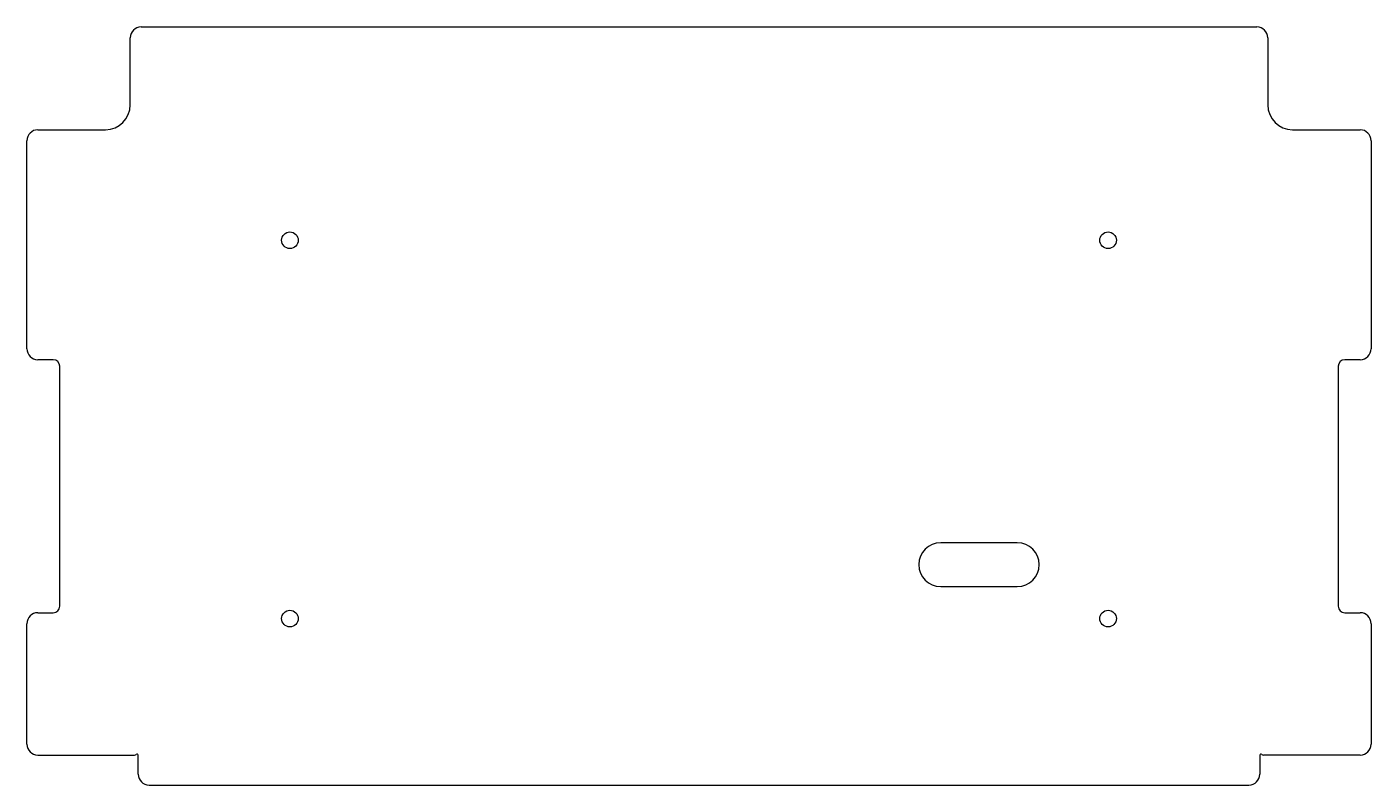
# Model space of a CAD drawing. Header units: millimetres. Extents: x -307 to 307, y -162 to 184.
import ezdxf

# ---------------------------------------------------------------- set-up
doc = ezdxf.new("R2010")
doc.units = ezdxf.units.MM

msp = doc.modelspace()

# ---------------------------------------------------------------- linework, layer by layer
at = {"color": 7, "linetype": 'Continuous', "lineweight": 25}
for p, q in [((-260, 148.5), (-260, 179.11)), ((-255, 184.11), (255, 184.11)), ((260, 179.11), (260, 148.5)), ((-302.25, 137.11), (-271.39, 137.11)), ((271.39, 137.11), (302.25, 137.11)), ((-307.25, 37.11), (-307.25, 132.11)), ((307.25, 132.11), (307.25, 37.11)), ((-295.25, 32.11), (-302.25, 32.11)), ((302.25, 32.11), (295.25, 32.11)), ((-292.25, -80.5), (-292.25, 29.11)), ((292.25, 29.11), (292.25, -80.5)), ((145.5, -51.5), (110.5, -51.5)), ((110.5, -71.5), (145.5, -71.5)), ((-302.25, -83.5), (-295.25, -83.5)), ((295.25, -83.5), (302.25, -83.5)), ((-307.25, -143.5), (-307.25, -88.5)), ((307.25, -88.5), (307.25, -143.5)), ((-302.25, -148.5), (-258.01, -148.5)), ((-256.39, -157.21), (-256.39, -148.5)), ((256.39, -148.5), (256.39, -157.21)), ((302.25, -148.5), (258.01, -148.5)), ((-251.39, -162.21), (251.39, -162.21))]:
    msp.add_line(p, q, dxfattribs=at)
for centre in [(-187, 86.66), (187, 86.66), (-187, -86.18), (187, -86.18)]:
    msp.add_circle(centre, 3.8, dxfattribs=at)
for centre, radius, start, end in [((-255, 179.11), 5, 90, 180), ((255, 179.11), 5, 0, 90), ((-271.39, 148.5), 11.39, 270, 0), ((271.39, 148.5), 11.39, 180, 270), ((-302.25, 132.11), 5, 90, 180), ((302.25, 132.11), 5, 0, 90), ((-302.25, 37.11), 5, 180, 270), ((302.25, 37.11), 5, 270, 0), ((-295.25, 29.11), 3, 0, 90), ((295.25, 29.11), 3, 90, 180), ((110.5, -61.5), 10, 90, 270), ((145.5, -61.5), 10, 270, 90), ((-302.25, -88.5), 5, 90, 180), ((-295.25, -80.5), 3, 270, 0), ((295.25, -80.5), 3, 180, 270), ((302.25, -88.5), 5, 0, 90), ((-302.25, -143.5), 5, 180, 270), ((302.25, -143.5), 5, 270, 0), ((-258.01, -147.5), 1, 270, 318.18969), ((-256.89, -148.5), 0.5, 360, 138.18969), ((256.89, -148.5), 0.5, 41.81031, 180), ((258.01, -147.5), 1, 221.81031, 270), ((-251.39, -157.21), 5, 180, 270), ((251.39, -157.21), 5, 270, 0)]:
    msp.add_arc(centre, radius, start, end, dxfattribs=at)

doc.saveas('drawing.dxf')
